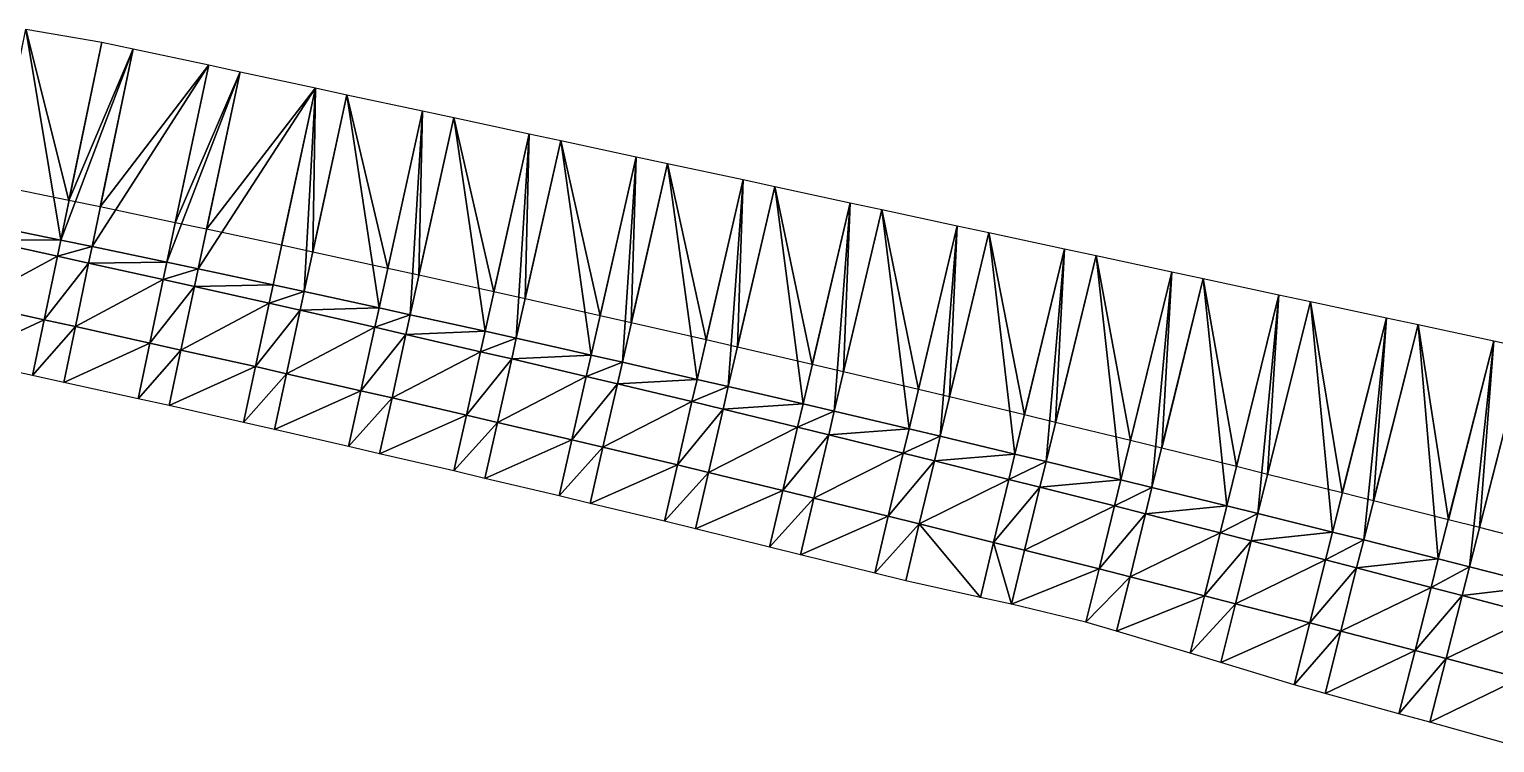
# Model space of a CAD drawing. Header units: metres. Extents: x 1882598 to 1885460, y 3171405 to 3171756.
# Drawn here: x 1883742.45 to 1883755.59, y 3171698.83 to 3171705.23 of the extents above; entities that cross this region are included whole.
import ezdxf

# ---------------------------------------------------------------- set-up
doc = ezdxf.new("R2010")
doc.units = ezdxf.units.M
doc.header["$MEASUREMENT"] = 0
doc.layers.add('Triangles surfaces projet', color=7, linetype='Continuous', true_color=0x848484)

msp = doc.modelspace()

# ---------------------------------------------------------------- linework, layer by layer
at = {"layer": 'Triangles surfaces projet'}
for points in [[(1883742.733, 3171703.337, 153.002), (1883742.061, 3171703.475, 153.001), (1883742.42, 3171705.228, 153.066), (1883742.733, 3171703.337, 153.002)], [(1883742.806, 3171703.692, 153.365), (1883742.134, 3171703.831, 153.364), (1883742.42, 3171705.228, 153.416), (1883742.806, 3171703.692, 153.365)], [(1883742.42, 3171705.228, 153.066), (1883743.101, 3171705.113, 153.067), (1883742.733, 3171703.337, 153.002), (1883742.42, 3171705.228, 153.066)], [(1883743.101, 3171705.113, 153.417), (1883742.806, 3171703.692, 153.365), (1883742.42, 3171705.228, 153.416), (1883743.101, 3171705.113, 153.417)], [(1883743.383, 3171705.053, 153.068), (1883742.733, 3171703.337, 153.002), (1883743.101, 3171705.113, 153.067), (1883743.383, 3171705.053, 153.068)], [(1883743.013, 3171703.279, 153.003), (1883742.733, 3171703.337, 153.002), (1883743.383, 3171705.053, 153.068), (1883743.013, 3171703.279, 153.003)], [(1883743.383, 3171705.053, 153.418), (1883742.806, 3171703.692, 153.365), (1883743.101, 3171705.113, 153.417), (1883743.383, 3171705.053, 153.418)], [(1883743.087, 3171703.634, 153.366), (1883742.806, 3171703.692, 153.365), (1883743.383, 3171705.053, 153.418), (1883743.087, 3171703.634, 153.366)], [(1883744.059, 3171704.908, 153.068), (1883743.013, 3171703.279, 153.003), (1883743.383, 3171705.053, 153.068), (1883744.059, 3171704.908, 153.068)], [(1883744.059, 3171704.908, 153.418), (1883743.087, 3171703.634, 153.366), (1883743.383, 3171705.053, 153.418), (1883744.059, 3171704.908, 153.418)], [(1883743.684, 3171703.138, 153.003), (1883743.013, 3171703.279, 153.003), (1883744.059, 3171704.908, 153.068), (1883743.684, 3171703.138, 153.003)], [(1883743.759, 3171703.493, 153.366), (1883743.087, 3171703.634, 153.366), (1883744.059, 3171704.908, 153.418), (1883743.759, 3171703.493, 153.366)], [(1883743.684, 3171703.138, 153.003), (1883744.059, 3171704.908, 153.068), (1883744.341, 3171704.847, 153.068), (1883743.684, 3171703.138, 153.003)], [(1883744.341, 3171704.847, 153.418), (1883743.759, 3171703.493, 153.366), (1883744.059, 3171704.908, 153.418), (1883744.341, 3171704.847, 153.418)], [(1883743.965, 3171703.079, 153.004), (1883743.684, 3171703.138, 153.003), (1883744.341, 3171704.847, 153.068), (1883743.965, 3171703.079, 153.004)], [(1883744.04, 3171703.434, 153.367), (1883743.759, 3171703.493, 153.366), (1883744.341, 3171704.847, 153.418), (1883744.04, 3171703.434, 153.367)], [(1883744.341, 3171704.847, 153.068), (1883745.016, 3171704.702, 153.069), (1883743.965, 3171703.079, 153.004), (1883744.341, 3171704.847, 153.068)], [(1883745.016, 3171704.702, 153.419), (1883744.04, 3171703.434, 153.367), (1883744.341, 3171704.847, 153.418), (1883745.016, 3171704.702, 153.419)], [(1883744.636, 3171702.935, 153.004), (1883743.965, 3171703.079, 153.004), (1883745.016, 3171704.702, 153.069), (1883744.636, 3171702.935, 153.004)], [(1883744.712, 3171703.29, 153.367), (1883744.04, 3171703.434, 153.367), (1883745.016, 3171704.702, 153.419), (1883744.712, 3171703.29, 153.367)], [(1883745.016, 3171704.702, 153.069), (1883744.916, 3171702.875, 153.005), (1883744.636, 3171702.935, 153.004), (1883745.016, 3171704.702, 153.069)], [(1883744.993, 3171703.23, 153.368), (1883744.712, 3171703.29, 153.367), (1883745.016, 3171704.702, 153.419), (1883744.993, 3171703.23, 153.368)], [(1883744.916, 3171702.875, 153.005), (1883745.016, 3171704.702, 153.069), (1883745.299, 3171704.641, 153.069), (1883744.916, 3171702.875, 153.005)], [(1883745.587, 3171702.729, 153.005), (1883744.916, 3171702.875, 153.005), (1883745.299, 3171704.641, 153.069), (1883745.587, 3171702.729, 153.005)], [(1883745.299, 3171704.641, 153.419), (1883744.993, 3171703.23, 153.368), (1883745.016, 3171704.702, 153.419), (1883745.299, 3171704.641, 153.419)], [(1883745.665, 3171703.083, 153.368), (1883744.993, 3171703.23, 153.368), (1883745.299, 3171704.641, 153.419), (1883745.665, 3171703.083, 153.368)], [(1883745.975, 3171704.496, 153.069), (1883745.587, 3171702.729, 153.005), (1883745.299, 3171704.641, 153.069), (1883745.975, 3171704.496, 153.069)], [(1883745.975, 3171704.496, 153.419), (1883745.665, 3171703.083, 153.368), (1883745.299, 3171704.641, 153.419), (1883745.975, 3171704.496, 153.419)], [(1883745.867, 3171702.667, 153.005), (1883745.587, 3171702.729, 153.005), (1883745.975, 3171704.496, 153.069), (1883745.867, 3171702.667, 153.005)], [(1883745.945, 3171703.022, 153.368), (1883745.665, 3171703.083, 153.368), (1883745.975, 3171704.496, 153.419), (1883745.945, 3171703.022, 153.368)], [(1883746.257, 3171704.436, 153.069), (1883745.867, 3171702.667, 153.005), (1883745.975, 3171704.496, 153.069), (1883746.257, 3171704.436, 153.069)], [(1883746.257, 3171704.436, 153.419), (1883745.945, 3171703.022, 153.368), (1883745.975, 3171704.496, 153.419), (1883746.257, 3171704.436, 153.419)], [(1883746.538, 3171702.519, 153.006), (1883745.867, 3171702.667, 153.005), (1883746.257, 3171704.436, 153.069), (1883746.538, 3171702.519, 153.006)], [(1883746.617, 3171702.873, 153.369), (1883745.945, 3171703.022, 153.368), (1883746.257, 3171704.436, 153.419), (1883746.617, 3171702.873, 153.369)], [(1883746.933, 3171704.29, 153.07), (1883746.538, 3171702.519, 153.006), (1883746.257, 3171704.436, 153.069), (1883746.933, 3171704.29, 153.07)], [(1883746.933, 3171704.29, 153.42), (1883746.617, 3171702.873, 153.369), (1883746.257, 3171704.436, 153.419), (1883746.933, 3171704.29, 153.42)], [(1883746.538, 3171702.519, 153.006), (1883746.933, 3171704.29, 153.07), (1883746.818, 3171702.456, 153.006), (1883746.538, 3171702.519, 153.006)], [(1883746.898, 3171702.81, 153.369), (1883746.617, 3171702.873, 153.369), (1883746.933, 3171704.29, 153.42), (1883746.898, 3171702.81, 153.369)], [(1883746.818, 3171702.456, 153.006), (1883746.933, 3171704.29, 153.07), (1883747.216, 3171704.23, 153.07), (1883746.818, 3171702.456, 153.006)], [(1883746.818, 3171702.456, 153.006), (1883747.216, 3171704.23, 153.07), (1883747.489, 3171702.305, 153.006), (1883746.818, 3171702.456, 153.006)], [(1883747.216, 3171704.23, 153.42), (1883746.898, 3171702.81, 153.369), (1883746.933, 3171704.29, 153.42), (1883747.216, 3171704.23, 153.42)], [(1883747.569, 3171702.659, 153.369), (1883746.898, 3171702.81, 153.369), (1883747.216, 3171704.23, 153.42), (1883747.569, 3171702.659, 153.369)], [(1883747.489, 3171702.305, 153.006), (1883747.216, 3171704.23, 153.07), (1883747.892, 3171704.085, 153.07), (1883747.489, 3171702.305, 153.006)], [(1883747.892, 3171704.085, 153.42), (1883747.569, 3171702.659, 153.369), (1883747.216, 3171704.23, 153.42), (1883747.892, 3171704.085, 153.42)], [(1883747.769, 3171702.242, 153.006), (1883747.489, 3171702.305, 153.006), (1883747.892, 3171704.085, 153.07), (1883747.769, 3171702.242, 153.006)], [(1883747.849, 3171702.595, 153.369), (1883747.569, 3171702.659, 153.369), (1883747.892, 3171704.085, 153.42), (1883747.849, 3171702.595, 153.369)], [(1883748.175, 3171704.024, 153.07), (1883747.769, 3171702.242, 153.006), (1883747.892, 3171704.085, 153.07), (1883748.175, 3171704.024, 153.07)], [(1883748.439, 3171702.088, 153.006), (1883747.769, 3171702.242, 153.006), (1883748.175, 3171704.024, 153.07), (1883748.439, 3171702.088, 153.006)], [(1883748.175, 3171704.024, 153.42), (1883747.849, 3171702.595, 153.369), (1883747.892, 3171704.085, 153.42), (1883748.175, 3171704.024, 153.42)], [(1883748.521, 3171702.442, 153.369), (1883747.849, 3171702.595, 153.369), (1883748.175, 3171704.024, 153.42), (1883748.521, 3171702.442, 153.369)], [(1883748.175, 3171704.024, 153.07), (1883748.852, 3171703.879, 153.07), (1883748.439, 3171702.088, 153.006), (1883748.175, 3171704.024, 153.07)], [(1883748.852, 3171703.879, 153.42), (1883748.521, 3171702.442, 153.369), (1883748.175, 3171704.024, 153.42), (1883748.852, 3171703.879, 153.42)], [(1883748.719, 3171702.024, 153.007), (1883748.439, 3171702.088, 153.006), (1883748.852, 3171703.879, 153.07), (1883748.719, 3171702.024, 153.007)], [(1883748.801, 3171702.377, 153.369), (1883748.521, 3171702.442, 153.369), (1883748.852, 3171703.879, 153.42), (1883748.801, 3171702.377, 153.369)], [(1883748.852, 3171703.879, 153.07), (1883749.135, 3171703.818, 153.071), (1883748.719, 3171702.024, 153.007), (1883748.852, 3171703.879, 153.07)], [(1883749.135, 3171703.818, 153.421), (1883748.801, 3171702.377, 153.369), (1883748.852, 3171703.879, 153.42), (1883749.135, 3171703.818, 153.421)], [(1883748.719, 3171702.024, 153.007), (1883749.135, 3171703.818, 153.071), (1883749.39, 3171701.868, 153.007), (1883748.719, 3171702.024, 153.007)], [(1883749.472, 3171702.221, 153.369), (1883748.801, 3171702.377, 153.369), (1883749.135, 3171703.818, 153.421), (1883749.472, 3171702.221, 153.369)], [(1883749.39, 3171701.868, 153.007), (1883749.135, 3171703.818, 153.071), (1883749.812, 3171703.672, 153.071), (1883749.39, 3171701.868, 153.007)], [(1883749.812, 3171703.672, 153.421), (1883749.472, 3171702.221, 153.369), (1883749.135, 3171703.818, 153.421), (1883749.812, 3171703.672, 153.421)], [(1883749.812, 3171703.672, 153.071), (1883749.67, 3171701.803, 153.007), (1883749.39, 3171701.868, 153.007), (1883749.812, 3171703.672, 153.071)], [(1883749.753, 3171702.155, 153.369), (1883749.472, 3171702.221, 153.369), (1883749.812, 3171703.672, 153.421), (1883749.753, 3171702.155, 153.369)], [(1883750.095, 3171703.612, 153.071), (1883749.67, 3171701.803, 153.007), (1883749.812, 3171703.672, 153.071), (1883750.095, 3171703.612, 153.071)], [(1883749.67, 3171701.803, 153.007), (1883750.095, 3171703.612, 153.071), (1883750.34, 3171701.644, 153.006), (1883749.67, 3171701.803, 153.007)], [(1883750.095, 3171703.612, 153.421), (1883749.753, 3171702.155, 153.369), (1883749.812, 3171703.672, 153.421), (1883750.095, 3171703.612, 153.421)], [(1883750.424, 3171701.997, 153.369), (1883749.753, 3171702.155, 153.369), (1883750.095, 3171703.612, 153.421), (1883750.424, 3171701.997, 153.369)], [(1883750.34, 3171701.644, 153.006), (1883750.095, 3171703.612, 153.071), (1883750.773, 3171703.466, 153.071), (1883750.34, 3171701.644, 153.006)], [(1883750.773, 3171703.466, 153.421), (1883750.424, 3171701.997, 153.369), (1883750.095, 3171703.612, 153.421), (1883750.773, 3171703.466, 153.421)], [(1883742.733, 3171703.337, 153.002), (1883742.033, 3171703.338, 152.861), (1883742.061, 3171703.475, 153.001), (1883742.733, 3171703.337, 153.002)], [(1883750.34, 3171701.644, 153.006), (1883750.773, 3171703.466, 153.071), (1883750.62, 3171701.578, 153.006), (1883750.34, 3171701.644, 153.006)], [(1883750.704, 3171701.93, 153.369), (1883750.424, 3171701.997, 153.369), (1883750.773, 3171703.466, 153.421), (1883750.704, 3171701.93, 153.369)], [(1883750.62, 3171701.578, 153.006), (1883750.773, 3171703.466, 153.071), (1883751.056, 3171703.405, 153.071), (1883750.62, 3171701.578, 153.006)], [(1883751.056, 3171703.405, 153.421), (1883750.704, 3171701.93, 153.369), (1883750.773, 3171703.466, 153.421), (1883751.056, 3171703.405, 153.421)], [(1883742.703, 3171703.192, 152.855), (1883741.916, 3171702.767, 152.861), (1883742.033, 3171703.338, 152.861), (1883742.703, 3171703.192, 152.855)], [(1883742.703, 3171703.192, 152.855), (1883742.033, 3171703.338, 152.861), (1883742.733, 3171703.337, 153.002), (1883742.703, 3171703.192, 152.855)], [(1883743.013, 3171703.279, 153.003), (1883742.703, 3171703.192, 152.855), (1883742.733, 3171703.337, 153.002), (1883743.013, 3171703.279, 153.003)], [(1883750.62, 3171701.578, 153.006), (1883751.056, 3171703.405, 153.071), (1883751.29, 3171701.417, 153.006), (1883750.62, 3171701.578, 153.006)], [(1883751.375, 3171701.77, 153.369), (1883750.704, 3171701.93, 153.369), (1883751.056, 3171703.405, 153.421), (1883751.375, 3171701.77, 153.369)], [(1883751.734, 3171703.26, 153.071), (1883751.29, 3171701.417, 153.006), (1883751.056, 3171703.405, 153.071), (1883751.734, 3171703.26, 153.071)], [(1883751.734, 3171703.26, 153.421), (1883751.375, 3171701.77, 153.369), (1883751.056, 3171703.405, 153.421), (1883751.734, 3171703.26, 153.421)], [(1883742.584, 3171702.622, 152.855), (1883741.916, 3171702.767, 152.861), (1883742.703, 3171703.192, 152.855), (1883742.584, 3171702.622, 152.855)], [(1883742.982, 3171703.131, 152.852), (1883742.584, 3171702.622, 152.855), (1883742.703, 3171703.192, 152.855), (1883742.982, 3171703.131, 152.852)], [(1883742.982, 3171703.131, 152.852), (1883742.703, 3171703.192, 152.855), (1883743.013, 3171703.279, 153.003), (1883742.982, 3171703.131, 152.852)], [(1883743.684, 3171703.138, 153.003), (1883742.982, 3171703.131, 152.852), (1883743.013, 3171703.279, 153.003), (1883743.684, 3171703.138, 153.003)], [(1883751.29, 3171701.417, 153.006), (1883751.734, 3171703.26, 153.071), (1883751.57, 3171701.35, 153.006), (1883751.29, 3171701.417, 153.006)], [(1883751.655, 3171701.702, 153.368), (1883751.375, 3171701.77, 153.369), (1883751.734, 3171703.26, 153.421), (1883751.655, 3171701.702, 153.368)], [(1883751.57, 3171701.35, 153.006), (1883751.734, 3171703.26, 153.071), (1883752.017, 3171703.199, 153.071), (1883751.57, 3171701.35, 153.006)], [(1883752.239, 3171701.187, 153.006), (1883751.57, 3171701.35, 153.006), (1883752.017, 3171703.199, 153.071), (1883752.239, 3171701.187, 153.006)], [(1883752.017, 3171703.199, 153.421), (1883751.655, 3171701.702, 153.368), (1883751.734, 3171703.26, 153.421), (1883752.017, 3171703.199, 153.421)], [(1883752.325, 3171701.539, 153.368), (1883751.655, 3171701.702, 153.368), (1883752.017, 3171703.199, 153.421), (1883752.325, 3171701.539, 153.368)], [(1883752.239, 3171701.187, 153.006), (1883752.017, 3171703.199, 153.071), (1883752.696, 3171703.053, 153.071), (1883752.239, 3171701.187, 153.006)], [(1883752.696, 3171703.053, 153.421), (1883752.325, 3171701.539, 153.368), (1883752.017, 3171703.199, 153.421), (1883752.696, 3171703.053, 153.421)], [(1883742.584, 3171702.622, 152.855), (1883742.982, 3171703.131, 152.852), (1883742.863, 3171702.561, 152.852), (1883742.584, 3171702.622, 152.855)], [(1883742.863, 3171702.561, 152.852), (1883742.982, 3171703.131, 152.852), (1883743.652, 3171702.984, 152.846), (1883742.863, 3171702.561, 152.852)], [(1883743.684, 3171703.138, 153.003), (1883743.652, 3171702.984, 152.846), (1883742.982, 3171703.131, 152.852), (1883743.684, 3171703.138, 153.003)], [(1883743.652, 3171702.984, 152.846), (1883743.684, 3171703.138, 153.003), (1883743.965, 3171703.079, 153.004), (1883743.652, 3171702.984, 152.846)], [(1883743.965, 3171703.079, 153.004), (1883743.931, 3171702.921, 152.843), (1883743.652, 3171702.984, 152.846), (1883743.965, 3171703.079, 153.004)], [(1883744.636, 3171702.935, 153.004), (1883743.931, 3171702.921, 152.843), (1883743.965, 3171703.079, 153.004), (1883744.636, 3171702.935, 153.004)], [(1883752.239, 3171701.187, 153.006), (1883752.696, 3171703.053, 153.071), (1883752.519, 3171701.119, 153.005), (1883752.239, 3171701.187, 153.006)], [(1883752.606, 3171701.471, 153.368), (1883752.325, 3171701.539, 153.368), (1883752.696, 3171703.053, 153.421), (1883752.606, 3171701.471, 153.368)], [(1883752.696, 3171703.053, 153.071), (1883752.979, 3171702.993, 153.071), (1883752.519, 3171701.119, 153.005), (1883752.696, 3171703.053, 153.071)], [(1883752.979, 3171702.993, 153.421), (1883752.606, 3171701.471, 153.368), (1883752.696, 3171703.053, 153.421), (1883752.979, 3171702.993, 153.421)], [(1883743.652, 3171702.984, 152.846), (1883743.531, 3171702.413, 152.846), (1883742.863, 3171702.561, 152.852), (1883743.652, 3171702.984, 152.846)], [(1883743.931, 3171702.921, 152.843), (1883743.531, 3171702.413, 152.846), (1883743.652, 3171702.984, 152.846), (1883743.931, 3171702.921, 152.843)], [(1883743.531, 3171702.413, 152.846), (1883743.931, 3171702.921, 152.843), (1883743.81, 3171702.351, 152.843), (1883743.531, 3171702.413, 152.846)], [(1883744.6, 3171702.771, 152.837), (1883743.81, 3171702.351, 152.843), (1883743.931, 3171702.921, 152.843), (1883744.6, 3171702.771, 152.837)], [(1883743.931, 3171702.921, 152.843), (1883744.636, 3171702.935, 153.004), (1883744.6, 3171702.771, 152.837), (1883743.931, 3171702.921, 152.843)], [(1883744.916, 3171702.875, 153.005), (1883744.6, 3171702.771, 152.837), (1883744.636, 3171702.935, 153.004), (1883744.916, 3171702.875, 153.005)], [(1883752.519, 3171701.119, 153.005), (1883752.979, 3171702.993, 153.071), (1883753.189, 3171700.954, 153.005), (1883752.519, 3171701.119, 153.005)], [(1883753.276, 3171701.306, 153.367), (1883752.606, 3171701.471, 153.368), (1883752.979, 3171702.993, 153.421), (1883753.276, 3171701.306, 153.367)], [(1883753.658, 3171702.847, 153.071), (1883753.189, 3171700.954, 153.005), (1883752.979, 3171702.993, 153.071), (1883753.658, 3171702.847, 153.071)], [(1883753.658, 3171702.847, 153.421), (1883753.276, 3171701.306, 153.367), (1883752.979, 3171702.993, 153.421), (1883753.658, 3171702.847, 153.421)], [(1883744.88, 3171702.708, 152.834), (1883744.6, 3171702.771, 152.837), (1883744.916, 3171702.875, 153.005), (1883744.88, 3171702.708, 152.834)], [(1883745.587, 3171702.729, 153.005), (1883744.88, 3171702.708, 152.834), (1883744.916, 3171702.875, 153.005), (1883745.587, 3171702.729, 153.005)], [(1883753.469, 3171700.885, 153.005), (1883753.189, 3171700.954, 153.005), (1883753.658, 3171702.847, 153.071), (1883753.469, 3171700.885, 153.005)], [(1883753.556, 3171701.236, 153.367), (1883753.276, 3171701.306, 153.367), (1883753.658, 3171702.847, 153.421), (1883753.556, 3171701.236, 153.367)], [(1883753.469, 3171700.885, 153.005), (1883753.658, 3171702.847, 153.071), (1883753.942, 3171702.786, 153.071), (1883753.469, 3171700.885, 153.005)], [(1883753.469, 3171700.885, 153.005), (1883753.942, 3171702.786, 153.071), (1883754.138, 3171700.718, 153.004), (1883753.469, 3171700.885, 153.005)], [(1883753.942, 3171702.786, 153.421), (1883753.556, 3171701.236, 153.367), (1883753.658, 3171702.847, 153.421), (1883753.942, 3171702.786, 153.421)], [(1883754.226, 3171701.069, 153.366), (1883753.556, 3171701.236, 153.367), (1883753.942, 3171702.786, 153.421), (1883754.226, 3171701.069, 153.366)], [(1883753.942, 3171702.786, 153.071), (1883754.621, 3171702.64, 153.071), (1883754.138, 3171700.718, 153.004), (1883753.942, 3171702.786, 153.071)], [(1883754.621, 3171702.64, 153.421), (1883754.226, 3171701.069, 153.366), (1883753.942, 3171702.786, 153.421), (1883754.621, 3171702.64, 153.421)], [(1883741.814, 3171702.266, 153.372), (1883741.916, 3171702.767, 152.861), (1883742.584, 3171702.622, 152.855), (1883741.814, 3171702.266, 153.372)], [(1883743.81, 3171702.351, 152.843), (1883744.6, 3171702.771, 152.837), (1883744.478, 3171702.202, 152.837), (1883743.81, 3171702.351, 152.843)], [(1883744.88, 3171702.708, 152.834), (1883744.478, 3171702.202, 152.837), (1883744.6, 3171702.771, 152.837), (1883744.88, 3171702.708, 152.834)], [(1883744.756, 3171702.138, 152.834), (1883744.478, 3171702.202, 152.837), (1883744.88, 3171702.708, 152.834), (1883744.756, 3171702.138, 152.834)], [(1883745.549, 3171702.556, 152.828), (1883744.756, 3171702.138, 152.834), (1883744.88, 3171702.708, 152.834), (1883745.549, 3171702.556, 152.828)], [(1883745.549, 3171702.556, 152.828), (1883744.88, 3171702.708, 152.834), (1883745.587, 3171702.729, 153.005), (1883745.549, 3171702.556, 152.828)], [(1883745.587, 3171702.729, 153.005), (1883745.867, 3171702.667, 153.005), (1883745.549, 3171702.556, 152.828), (1883745.587, 3171702.729, 153.005)], [(1883745.828, 3171702.491, 152.825), (1883745.549, 3171702.556, 152.828), (1883745.867, 3171702.667, 153.005), (1883745.828, 3171702.491, 152.825)], [(1883746.538, 3171702.519, 153.006), (1883745.828, 3171702.491, 152.825), (1883745.867, 3171702.667, 153.005), (1883746.538, 3171702.519, 153.006)], [(1883741.814, 3171702.266, 153.372), (1883742.584, 3171702.622, 152.855), (1883742.48, 3171702.122, 153.365), (1883741.814, 3171702.266, 153.372)], [(1883742.863, 3171702.561, 152.852), (1883742.48, 3171702.122, 153.365), (1883742.584, 3171702.622, 152.855), (1883742.863, 3171702.561, 152.852)], [(1883742.759, 3171702.061, 153.363), (1883742.48, 3171702.122, 153.365), (1883742.863, 3171702.561, 152.852), (1883742.759, 3171702.061, 153.363)], [(1883742.863, 3171702.561, 152.852), (1883743.531, 3171702.413, 152.846), (1883742.759, 3171702.061, 153.363), (1883742.863, 3171702.561, 152.852)], [(1883745.424, 3171701.986, 152.828), (1883744.756, 3171702.138, 152.834), (1883745.549, 3171702.556, 152.828), (1883745.424, 3171701.986, 152.828)], [(1883745.828, 3171702.491, 152.825), (1883745.424, 3171701.986, 152.828), (1883745.549, 3171702.556, 152.828), (1883745.828, 3171702.491, 152.825)], [(1883746.538, 3171702.519, 153.006), (1883746.497, 3171702.336, 152.819), (1883745.828, 3171702.491, 152.825), (1883746.538, 3171702.519, 153.006)], [(1883746.497, 3171702.336, 152.819), (1883746.538, 3171702.519, 153.006), (1883746.818, 3171702.456, 153.006), (1883746.497, 3171702.336, 152.819)], [(1883754.138, 3171700.718, 153.004), (1883754.621, 3171702.64, 153.071), (1883754.418, 3171700.648, 153.004), (1883754.138, 3171700.718, 153.004)], [(1883754.506, 3171700.999, 153.366), (1883754.226, 3171701.069, 153.366), (1883754.621, 3171702.64, 153.421), (1883754.506, 3171700.999, 153.366)], [(1883754.621, 3171702.64, 153.071), (1883754.905, 3171702.579, 153.071), (1883754.418, 3171700.648, 153.004), (1883754.621, 3171702.64, 153.071)], [(1883755.087, 3171700.478, 153.003), (1883754.418, 3171700.648, 153.004), (1883754.905, 3171702.579, 153.071), (1883755.087, 3171700.478, 153.003)], [(1883754.905, 3171702.579, 153.421), (1883754.506, 3171700.999, 153.366), (1883754.621, 3171702.64, 153.421), (1883754.905, 3171702.579, 153.421)], [(1883755.177, 3171700.829, 153.365), (1883754.506, 3171700.999, 153.366), (1883754.905, 3171702.579, 153.421), (1883755.177, 3171700.829, 153.365)], [(1883754.905, 3171702.579, 153.071), (1883755.584, 3171702.433, 153.071), (1883755.087, 3171700.478, 153.003), (1883754.905, 3171702.579, 153.071)], [(1883755.584, 3171702.433, 153.421), (1883755.177, 3171700.829, 153.365), (1883754.905, 3171702.579, 153.421), (1883755.584, 3171702.433, 153.421)], [(1883743.425, 3171701.914, 153.356), (1883742.759, 3171702.061, 153.363), (1883743.531, 3171702.413, 152.846), (1883743.425, 3171701.914, 153.356)], [(1883743.81, 3171702.351, 152.843), (1883743.425, 3171701.914, 153.356), (1883743.531, 3171702.413, 152.846), (1883743.81, 3171702.351, 152.843)], [(1883745.424, 3171701.986, 152.828), (1883745.828, 3171702.491, 152.825), (1883745.703, 3171701.922, 152.825), (1883745.424, 3171701.986, 152.828)], [(1883745.828, 3171702.491, 152.825), (1883746.497, 3171702.336, 152.819), (1883745.703, 3171701.922, 152.825), (1883745.828, 3171702.491, 152.825)], [(1883746.818, 3171702.456, 153.006), (1883746.777, 3171702.271, 152.816), (1883746.497, 3171702.336, 152.819), (1883746.818, 3171702.456, 153.006)], [(1883747.489, 3171702.305, 153.006), (1883746.777, 3171702.271, 152.816), (1883746.818, 3171702.456, 153.006), (1883747.489, 3171702.305, 153.006)], [(1883755.367, 3171700.407, 153.003), (1883755.087, 3171700.478, 153.003), (1883755.584, 3171702.433, 153.071), (1883755.367, 3171700.407, 153.003)], [(1883755.456, 3171700.758, 153.365), (1883755.177, 3171700.829, 153.365), (1883755.584, 3171702.433, 153.421), (1883755.456, 3171700.758, 153.365)], [(1883755.367, 3171700.407, 153.003), (1883755.584, 3171702.433, 153.071), (1883755.868, 3171702.372, 153.071), (1883755.367, 3171700.407, 153.003)], [(1883755.868, 3171702.372, 153.421), (1883755.456, 3171700.758, 153.365), (1883755.584, 3171702.433, 153.421), (1883755.868, 3171702.372, 153.421)], [(1883743.704, 3171701.852, 153.354), (1883743.425, 3171701.914, 153.356), (1883743.81, 3171702.351, 152.843), (1883743.704, 3171701.852, 153.354)], [(1883744.478, 3171702.202, 152.837), (1883743.704, 3171701.852, 153.354), (1883743.81, 3171702.351, 152.843), (1883744.478, 3171702.202, 152.837)], [(1883746.497, 3171702.336, 152.819), (1883746.37, 3171701.767, 152.819), (1883745.703, 3171701.922, 152.825), (1883746.497, 3171702.336, 152.819)], [(1883746.777, 3171702.271, 152.816), (1883746.37, 3171701.767, 152.819), (1883746.497, 3171702.336, 152.819), (1883746.777, 3171702.271, 152.816)], [(1883746.649, 3171701.702, 152.816), (1883746.37, 3171701.767, 152.819), (1883746.777, 3171702.271, 152.816), (1883746.649, 3171701.702, 152.816)], [(1883747.445, 3171702.114, 152.81), (1883746.649, 3171701.702, 152.816), (1883746.777, 3171702.271, 152.816), (1883747.445, 3171702.114, 152.81)], [(1883746.777, 3171702.271, 152.816), (1883747.489, 3171702.305, 153.006), (1883747.445, 3171702.114, 152.81), (1883746.777, 3171702.271, 152.816)], [(1883747.769, 3171702.242, 153.006), (1883747.445, 3171702.114, 152.81), (1883747.489, 3171702.305, 153.006), (1883747.769, 3171702.242, 153.006)], [(1883755.367, 3171700.407, 153.003), (1883755.868, 3171702.372, 153.071), (1883756.036, 3171700.236, 153.002), (1883755.367, 3171700.407, 153.003)], [(1883756.127, 3171700.587, 153.364), (1883755.456, 3171700.758, 153.365), (1883755.868, 3171702.372, 153.421), (1883756.127, 3171700.587, 153.364)], [(1883744.37, 3171701.701, 153.348), (1883743.704, 3171701.852, 153.354), (1883744.478, 3171702.202, 152.837), (1883744.37, 3171701.701, 153.348)], [(1883744.756, 3171702.138, 152.834), (1883744.37, 3171701.701, 153.348), (1883744.478, 3171702.202, 152.837), (1883744.756, 3171702.138, 152.834)], [(1883744.756, 3171702.138, 152.834), (1883744.648, 3171701.638, 153.346), (1883744.37, 3171701.701, 153.348), (1883744.756, 3171702.138, 152.834)], [(1883744.648, 3171701.638, 153.346), (1883744.756, 3171702.138, 152.834), (1883745.424, 3171701.986, 152.828), (1883744.648, 3171701.638, 153.346)], [(1883747.769, 3171702.242, 153.006), (1883747.725, 3171702.048, 152.807), (1883747.445, 3171702.114, 152.81), (1883747.769, 3171702.242, 153.006)], [(1883747.725, 3171702.048, 152.807), (1883747.769, 3171702.242, 153.006), (1883748.439, 3171702.088, 153.006), (1883747.725, 3171702.048, 152.807)], [(1883747.316, 3171701.545, 152.81), (1883746.649, 3171701.702, 152.816), (1883747.445, 3171702.114, 152.81), (1883747.316, 3171701.545, 152.81)], [(1883747.316, 3171701.545, 152.81), (1883747.445, 3171702.114, 152.81), (1883747.725, 3171702.048, 152.807), (1883747.316, 3171701.545, 152.81)], [(1883747.316, 3171701.545, 152.81), (1883747.725, 3171702.048, 152.807), (1883747.595, 3171701.479, 152.807), (1883747.316, 3171701.545, 152.81)], [(1883747.725, 3171702.048, 152.807), (1883748.393, 3171701.888, 152.801), (1883747.595, 3171701.479, 152.807), (1883747.725, 3171702.048, 152.807)], [(1883747.725, 3171702.048, 152.807), (1883748.439, 3171702.088, 153.006), (1883748.393, 3171701.888, 152.801), (1883747.725, 3171702.048, 152.807)], [(1883748.719, 3171702.024, 153.007), (1883748.393, 3171701.888, 152.801), (1883748.439, 3171702.088, 153.006), (1883748.719, 3171702.024, 153.007)], [(1883748.393, 3171701.888, 152.801), (1883748.719, 3171702.024, 153.007), (1883748.672, 3171701.821, 152.798), (1883748.393, 3171701.888, 152.801)], [(1883748.719, 3171702.024, 153.007), (1883749.39, 3171701.868, 153.007), (1883748.672, 3171701.821, 152.798), (1883748.719, 3171702.024, 153.007)], [(1883744.648, 3171701.638, 153.346), (1883745.424, 3171701.986, 152.828), (1883745.314, 3171701.485, 153.34), (1883744.648, 3171701.638, 153.346)], [(1883745.703, 3171701.922, 152.825), (1883745.314, 3171701.485, 153.34), (1883745.424, 3171701.986, 152.828), (1883745.703, 3171701.922, 152.825)], [(1883745.592, 3171701.421, 153.338), (1883745.314, 3171701.485, 153.34), (1883745.703, 3171701.922, 152.825), (1883745.592, 3171701.421, 153.338)], [(1883745.703, 3171701.922, 152.825), (1883746.37, 3171701.767, 152.819), (1883745.592, 3171701.421, 153.338), (1883745.703, 3171701.922, 152.825)], [(1883747.595, 3171701.479, 152.807), (1883748.393, 3171701.888, 152.801), (1883748.262, 3171701.32, 152.801), (1883747.595, 3171701.479, 152.807)], [(1883748.262, 3171701.32, 152.801), (1883748.393, 3171701.888, 152.801), (1883748.672, 3171701.821, 152.798), (1883748.262, 3171701.32, 152.801)], [(1883749.341, 3171701.659, 152.792), (1883748.672, 3171701.821, 152.798), (1883749.39, 3171701.868, 153.007), (1883749.341, 3171701.659, 152.792)], [(1883749.67, 3171701.803, 153.007), (1883749.341, 3171701.659, 152.792), (1883749.39, 3171701.868, 153.007), (1883749.67, 3171701.803, 153.007)], [(1883746.258, 3171701.266, 153.333), (1883745.592, 3171701.421, 153.338), (1883746.37, 3171701.767, 152.819), (1883746.258, 3171701.266, 153.333)], [(1883746.258, 3171701.266, 153.333), (1883746.37, 3171701.767, 152.819), (1883746.649, 3171701.702, 152.816), (1883746.258, 3171701.266, 153.333)], [(1883748.262, 3171701.32, 152.801), (1883748.672, 3171701.821, 152.798), (1883748.541, 3171701.253, 152.798), (1883748.262, 3171701.32, 152.801)], [(1883749.341, 3171701.659, 152.792), (1883748.541, 3171701.253, 152.798), (1883748.672, 3171701.821, 152.798), (1883749.341, 3171701.659, 152.792)], [(1883749.62, 3171701.591, 152.789), (1883749.341, 3171701.659, 152.792), (1883749.67, 3171701.803, 153.007), (1883749.62, 3171701.591, 152.789)], [(1883750.34, 3171701.644, 153.006), (1883749.62, 3171701.591, 152.789), (1883749.67, 3171701.803, 153.007), (1883750.34, 3171701.644, 153.006)], [(1883746.258, 3171701.266, 153.333), (1883746.649, 3171701.702, 152.816), (1883746.536, 3171701.2, 153.331), (1883746.258, 3171701.266, 153.333)], [(1883747.316, 3171701.545, 152.81), (1883746.536, 3171701.2, 153.331), (1883746.649, 3171701.702, 152.816), (1883747.316, 3171701.545, 152.81)], [(1883749.208, 3171701.091, 152.792), (1883748.541, 3171701.253, 152.798), (1883749.341, 3171701.659, 152.792), (1883749.208, 3171701.091, 152.792)], [(1883749.62, 3171701.591, 152.789), (1883749.208, 3171701.091, 152.792), (1883749.341, 3171701.659, 152.792), (1883749.62, 3171701.591, 152.789)], [(1883750.288, 3171701.427, 152.783), (1883749.62, 3171701.591, 152.789), (1883750.34, 3171701.644, 153.006), (1883750.288, 3171701.427, 152.783)], [(1883750.62, 3171701.578, 153.006), (1883750.288, 3171701.427, 152.783), (1883750.34, 3171701.644, 153.006), (1883750.62, 3171701.578, 153.006)], [(1883747.202, 3171701.042, 153.326), (1883746.536, 3171701.2, 153.331), (1883747.316, 3171701.545, 152.81), (1883747.202, 3171701.042, 153.326)], [(1883747.316, 3171701.545, 152.81), (1883747.595, 3171701.479, 152.807), (1883747.202, 3171701.042, 153.326), (1883747.316, 3171701.545, 152.81)], [(1883747.202, 3171701.042, 153.326), (1883747.595, 3171701.479, 152.807), (1883747.48, 3171700.975, 153.324), (1883747.202, 3171701.042, 153.326)], [(1883748.262, 3171701.32, 152.801), (1883747.48, 3171700.975, 153.324), (1883747.595, 3171701.479, 152.807), (1883748.262, 3171701.32, 152.801)], [(1883749.208, 3171701.091, 152.792), (1883749.62, 3171701.591, 152.789), (1883749.486, 3171701.023, 152.789), (1883749.208, 3171701.091, 152.792)], [(1883749.62, 3171701.591, 152.789), (1883750.288, 3171701.427, 152.783), (1883749.486, 3171701.023, 152.789), (1883749.62, 3171701.591, 152.789)], [(1883750.288, 3171701.427, 152.783), (1883750.62, 3171701.578, 153.006), (1883750.567, 3171701.358, 152.78), (1883750.288, 3171701.427, 152.783)], [(1883750.62, 3171701.578, 153.006), (1883751.29, 3171701.417, 153.006), (1883750.567, 3171701.358, 152.78), (1883750.62, 3171701.578, 153.006)], [(1883750.153, 3171700.86, 152.783), (1883749.486, 3171701.023, 152.789), (1883750.288, 3171701.427, 152.783), (1883750.153, 3171700.86, 152.783)], [(1883750.153, 3171700.86, 152.783), (1883750.288, 3171701.427, 152.783), (1883750.567, 3171701.358, 152.78), (1883750.153, 3171700.86, 152.783)], [(1883750.153, 3171700.86, 152.783), (1883750.567, 3171701.358, 152.78), (1883750.432, 3171700.791, 152.78), (1883750.153, 3171700.86, 152.783)], [(1883750.432, 3171700.791, 152.78), (1883750.567, 3171701.358, 152.78), (1883751.235, 3171701.191, 152.774), (1883750.432, 3171700.791, 152.78)], [(1883751.29, 3171701.417, 153.006), (1883751.235, 3171701.191, 152.774), (1883750.567, 3171701.358, 152.78), (1883751.29, 3171701.417, 153.006)], [(1883751.57, 3171701.35, 153.006), (1883751.235, 3171701.191, 152.774), (1883751.29, 3171701.417, 153.006), (1883751.57, 3171701.35, 153.006)], [(1883751.235, 3171701.191, 152.774), (1883751.57, 3171701.35, 153.006), (1883751.514, 3171701.122, 152.771), (1883751.235, 3171701.191, 152.774)], [(1883752.239, 3171701.187, 153.006), (1883751.514, 3171701.122, 152.771), (1883751.57, 3171701.35, 153.006), (1883752.239, 3171701.187, 153.006)], [(1883748.262, 3171701.32, 152.801), (1883748.146, 3171700.815, 153.319), (1883747.48, 3171700.975, 153.324), (1883748.262, 3171701.32, 152.801)], [(1883748.541, 3171701.253, 152.798), (1883748.146, 3171700.815, 153.319), (1883748.262, 3171701.32, 152.801), (1883748.541, 3171701.253, 152.798)], [(1883748.146, 3171700.815, 153.319), (1883748.541, 3171701.253, 152.798), (1883748.424, 3171700.747, 153.317), (1883748.146, 3171700.815, 153.319)], [(1883748.424, 3171700.747, 153.317), (1883748.541, 3171701.253, 152.798), (1883749.208, 3171701.091, 152.792), (1883748.424, 3171700.747, 153.317)], [(1883749.089, 3171700.584, 153.313), (1883748.424, 3171700.747, 153.317), (1883749.208, 3171701.091, 152.792), (1883749.089, 3171700.584, 153.313)], [(1883749.208, 3171701.091, 152.792), (1883749.486, 3171701.023, 152.789), (1883749.089, 3171700.584, 153.313), (1883749.208, 3171701.091, 152.792)], [(1883750.432, 3171700.791, 152.78), (1883751.235, 3171701.191, 152.774), (1883751.099, 3171700.625, 152.774), (1883750.432, 3171700.791, 152.78)], [(1883751.235, 3171701.191, 152.774), (1883751.514, 3171701.122, 152.771), (1883751.099, 3171700.625, 152.774), (1883751.235, 3171701.191, 152.774)], [(1883751.377, 3171700.555, 152.771), (1883751.099, 3171700.625, 152.774), (1883751.514, 3171701.122, 152.771), (1883751.377, 3171700.555, 152.771)], [(1883751.514, 3171701.122, 152.771), (1883752.182, 3171700.953, 152.765), (1883751.377, 3171700.555, 152.771), (1883751.514, 3171701.122, 152.771)], [(1883752.182, 3171700.953, 152.765), (1883751.514, 3171701.122, 152.771), (1883752.239, 3171701.187, 153.006), (1883752.182, 3171700.953, 152.765)], [(1883752.519, 3171701.119, 153.005), (1883752.182, 3171700.953, 152.765), (1883752.239, 3171701.187, 153.006), (1883752.519, 3171701.119, 153.005)], [(1883752.461, 3171700.882, 152.762), (1883752.182, 3171700.953, 152.765), (1883752.519, 3171701.119, 153.005), (1883752.461, 3171700.882, 152.762)], [(1883752.519, 3171701.119, 153.005), (1883753.189, 3171700.954, 153.005), (1883752.461, 3171700.882, 152.762), (1883752.519, 3171701.119, 153.005)], [(1883749.486, 3171701.023, 152.789), (1883749.367, 3171700.515, 153.311), (1883749.089, 3171700.584, 153.313), (1883749.486, 3171701.023, 152.789)], [(1883750.153, 3171700.86, 152.783), (1883749.367, 3171700.515, 153.311), (1883749.486, 3171701.023, 152.789), (1883750.153, 3171700.86, 152.783)], [(1883751.377, 3171700.555, 152.771), (1883752.182, 3171700.953, 152.765), (1883752.044, 3171700.387, 152.765), (1883751.377, 3171700.555, 152.771)], [(1883752.044, 3171700.387, 152.765), (1883752.182, 3171700.953, 152.765), (1883752.461, 3171700.882, 152.762), (1883752.044, 3171700.387, 152.765)], [(1883752.461, 3171700.882, 152.762), (1883753.189, 3171700.954, 153.005), (1883753.129, 3171700.712, 152.756), (1883752.461, 3171700.882, 152.762)], [(1883753.129, 3171700.712, 152.756), (1883753.189, 3171700.954, 153.005), (1883753.469, 3171700.885, 153.005), (1883753.129, 3171700.712, 152.756)], [(1883750.032, 3171700.35, 153.307), (1883749.367, 3171700.515, 153.311), (1883750.153, 3171700.86, 152.783), (1883750.032, 3171700.35, 153.307)], [(1883750.432, 3171700.791, 152.78), (1883750.032, 3171700.35, 153.307), (1883750.153, 3171700.86, 152.783), (1883750.432, 3171700.791, 152.78)], [(1883752.461, 3171700.882, 152.762), (1883752.322, 3171700.316, 152.762), (1883752.044, 3171700.387, 152.765), (1883752.461, 3171700.882, 152.762)], [(1883752.461, 3171700.882, 152.762), (1883753.129, 3171700.712, 152.756), (1883752.322, 3171700.316, 152.762), (1883752.461, 3171700.882, 152.762)], [(1883753.469, 3171700.885, 153.005), (1883753.408, 3171700.64, 152.753), (1883753.129, 3171700.712, 152.756), (1883753.469, 3171700.885, 153.005)], [(1883754.138, 3171700.718, 153.004), (1883753.408, 3171700.64, 152.753), (1883753.469, 3171700.885, 153.005), (1883754.138, 3171700.718, 153.004)], [(1883750.432, 3171700.791, 152.78), (1883750.31, 3171700.28, 153.305), (1883750.032, 3171700.35, 153.307), (1883750.432, 3171700.791, 152.78)], [(1883750.31, 3171700.28, 153.305), (1883750.432, 3171700.791, 152.78), (1883750.98, 3171700.132, 153.28), (1883750.31, 3171700.28, 153.305)], [(1883750.98, 3171700.132, 153.28), (1883750.432, 3171700.791, 152.78), (1883751.099, 3171700.625, 152.774), (1883750.98, 3171700.132, 153.28)], [(1883753.129, 3171700.712, 152.756), (1883752.989, 3171700.146, 152.756), (1883752.322, 3171700.316, 152.762), (1883753.129, 3171700.712, 152.756)], [(1883753.408, 3171700.64, 152.753), (1883752.989, 3171700.146, 152.756), (1883753.129, 3171700.712, 152.756), (1883753.408, 3171700.64, 152.753)], [(1883754.076, 3171700.468, 152.747), (1883753.408, 3171700.64, 152.753), (1883754.138, 3171700.718, 153.004), (1883754.076, 3171700.468, 152.747)], [(1883754.418, 3171700.648, 153.004), (1883754.076, 3171700.468, 152.747), (1883754.138, 3171700.718, 153.004), (1883754.418, 3171700.648, 153.004)], [(1883751.26, 3171700.071, 153.269), (1883750.98, 3171700.132, 153.28), (1883751.099, 3171700.625, 152.774), (1883751.26, 3171700.071, 153.269)], [(1883751.099, 3171700.625, 152.774), (1883751.377, 3171700.555, 152.771), (1883751.26, 3171700.071, 153.269), (1883751.099, 3171700.625, 152.774)], [(1883752.044, 3171700.387, 152.765), (1883751.26, 3171700.071, 153.269), (1883751.377, 3171700.555, 152.771), (1883752.044, 3171700.387, 152.765)], [(1883752.989, 3171700.146, 152.756), (1883753.408, 3171700.64, 152.753), (1883753.267, 3171700.075, 152.753), (1883752.989, 3171700.146, 152.756)], [(1883753.267, 3171700.075, 152.753), (1883753.408, 3171700.64, 152.753), (1883754.076, 3171700.468, 152.747), (1883753.267, 3171700.075, 152.753)], [(1883754.076, 3171700.468, 152.747), (1883754.418, 3171700.648, 153.004), (1883754.354, 3171700.396, 152.744), (1883754.076, 3171700.468, 152.747)], [(1883754.418, 3171700.648, 153.004), (1883755.087, 3171700.478, 153.003), (1883754.354, 3171700.396, 152.744), (1883754.418, 3171700.648, 153.004)], [(1883753.934, 3171699.903, 152.747), (1883753.267, 3171700.075, 152.753), (1883754.076, 3171700.468, 152.747), (1883753.934, 3171699.903, 152.747)], [(1883754.354, 3171700.396, 152.744), (1883753.934, 3171699.903, 152.747), (1883754.076, 3171700.468, 152.747), (1883754.354, 3171700.396, 152.744)], [(1883754.354, 3171700.396, 152.744), (1883755.087, 3171700.478, 153.003), (1883755.022, 3171700.221, 152.738), (1883754.354, 3171700.396, 152.744)], [(1883755.022, 3171700.221, 152.738), (1883755.087, 3171700.478, 153.003), (1883755.367, 3171700.407, 153.003), (1883755.022, 3171700.221, 152.738)], [(1883751.927, 3171699.911, 153.255), (1883751.26, 3171700.071, 153.269), (1883752.044, 3171700.387, 152.765), (1883751.927, 3171699.911, 153.255)], [(1883752.322, 3171700.316, 152.762), (1883751.927, 3171699.911, 153.255), (1883752.044, 3171700.387, 152.765), (1883752.322, 3171700.316, 152.762)], [(1883751.927, 3171699.911, 153.255), (1883752.322, 3171700.316, 152.762), (1883752.202, 3171699.829, 153.264), (1883751.927, 3171699.911, 153.255)], [(1883752.322, 3171700.316, 152.762), (1883752.989, 3171700.146, 152.756), (1883752.202, 3171699.829, 153.264), (1883752.322, 3171700.316, 152.762)], [(1883753.934, 3171699.903, 152.747), (1883754.354, 3171700.396, 152.744), (1883754.212, 3171699.83, 152.744), (1883753.934, 3171699.903, 152.747)], [(1883754.212, 3171699.83, 152.744), (1883754.354, 3171700.396, 152.744), (1883755.022, 3171700.221, 152.738), (1883754.212, 3171699.83, 152.744)], [(1883755.301, 3171700.148, 152.735), (1883755.022, 3171700.221, 152.738), (1883755.367, 3171700.407, 153.003), (1883755.301, 3171700.148, 152.735)], [(1883756.036, 3171700.236, 153.002), (1883755.301, 3171700.148, 152.735), (1883755.367, 3171700.407, 153.003), (1883756.036, 3171700.236, 153.002)], [(1883755.022, 3171700.221, 152.738), (1883754.878, 3171699.656, 152.738), (1883754.212, 3171699.83, 152.744), (1883755.022, 3171700.221, 152.738)], [(1883755.301, 3171700.148, 152.735), (1883754.878, 3171699.656, 152.738), (1883755.022, 3171700.221, 152.738), (1883755.301, 3171700.148, 152.735)], [(1883755.968, 3171699.972, 152.729), (1883755.301, 3171700.148, 152.735), (1883756.036, 3171700.236, 153.002), (1883755.968, 3171699.972, 152.729)], [(1883752.861, 3171699.631, 153.286), (1883752.202, 3171699.829, 153.264), (1883752.989, 3171700.146, 152.756), (1883752.861, 3171699.631, 153.286)], [(1883752.861, 3171699.631, 153.286), (1883752.989, 3171700.146, 152.756), (1883753.267, 3171700.075, 152.753), (1883752.861, 3171699.631, 153.286)], [(1883753.136, 3171699.548, 153.296), (1883752.861, 3171699.631, 153.286), (1883753.267, 3171700.075, 152.753), (1883753.136, 3171699.548, 153.296)], [(1883753.934, 3171699.903, 152.747), (1883753.136, 3171699.548, 153.296), (1883753.267, 3171700.075, 152.753), (1883753.934, 3171699.903, 152.747)], [(1883754.878, 3171699.656, 152.738), (1883755.301, 3171700.148, 152.735), (1883755.157, 3171699.583, 152.735), (1883754.878, 3171699.656, 152.738)], [(1883755.968, 3171699.972, 152.729), (1883755.157, 3171699.583, 152.735), (1883755.301, 3171700.148, 152.735), (1883755.968, 3171699.972, 152.729)], [(1883753.934, 3171699.903, 152.747), (1883753.795, 3171699.349, 153.318), (1883753.136, 3171699.548, 153.296), (1883753.934, 3171699.903, 152.747)], [(1883753.795, 3171699.349, 153.318), (1883753.934, 3171699.903, 152.747), (1883754.212, 3171699.83, 152.744), (1883753.795, 3171699.349, 153.318)], [(1883755.157, 3171699.583, 152.735), (1883755.968, 3171699.972, 152.729), (1883755.823, 3171699.407, 152.729), (1883755.157, 3171699.583, 152.735)], [(1883753.795, 3171699.349, 153.318), (1883754.212, 3171699.83, 152.744), (1883754.071, 3171699.271, 153.321), (1883753.795, 3171699.349, 153.318)], [(1883754.878, 3171699.656, 152.738), (1883754.071, 3171699.271, 153.321), (1883754.212, 3171699.83, 152.744), (1883754.878, 3171699.656, 152.738)], [(1883754.734, 3171699.089, 153.323), (1883754.071, 3171699.271, 153.321), (1883754.878, 3171699.656, 152.738), (1883754.734, 3171699.089, 153.323)], [(1883754.878, 3171699.656, 152.738), (1883755.157, 3171699.583, 152.735), (1883754.734, 3171699.089, 153.323), (1883754.878, 3171699.656, 152.738)], [(1883755.011, 3171699.013, 153.324), (1883754.734, 3171699.089, 153.323), (1883755.157, 3171699.583, 152.735), (1883755.011, 3171699.013, 153.324)], [(1883755.011, 3171699.013, 153.324), (1883755.157, 3171699.583, 152.735), (1883755.823, 3171699.407, 152.729), (1883755.011, 3171699.013, 153.324)], [(1883755.674, 3171698.829, 153.325), (1883755.011, 3171699.013, 153.324), (1883755.823, 3171699.407, 152.729), (1883755.674, 3171698.829, 153.325)]]:
    msp.add_3dface(points, dxfattribs=at)

doc.saveas('drawing.dxf')
